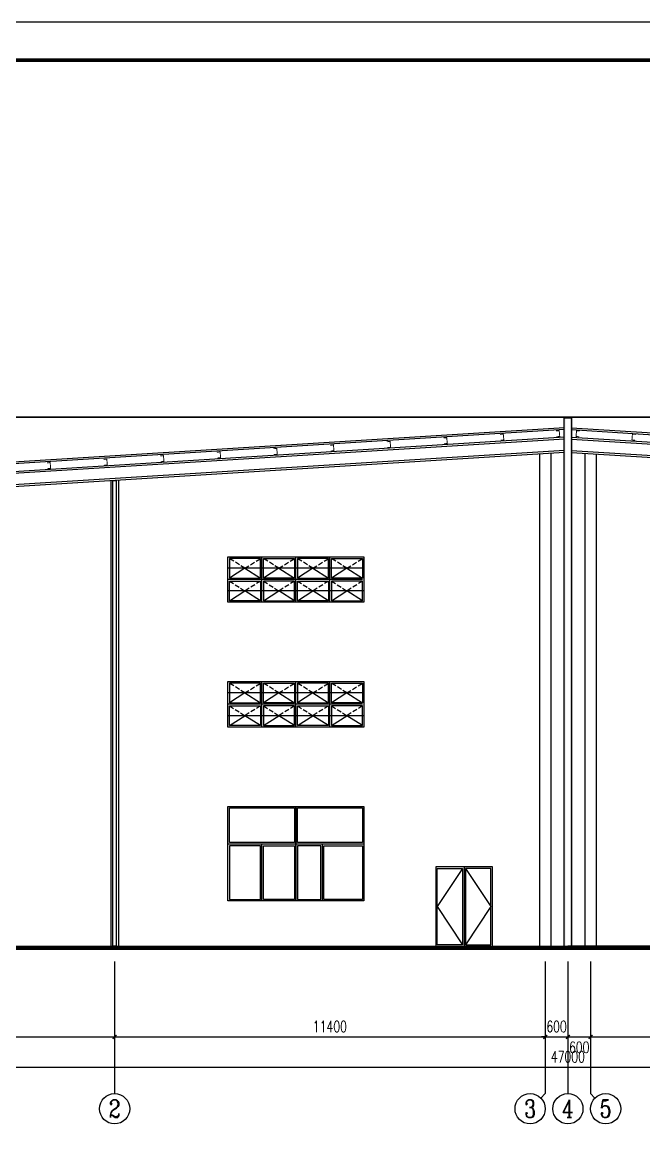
# Model space of a CAD drawing. Extents: x 4267484 to 4395158, y -674551 to -235742.
# Drawn here: x 4327353 to 4343806, y -644614 to -615151 of the extents above; entities that cross this region are included whole.
import ezdxf
from ezdxf.enums import TextEntityAlignment as Align

# ---------------------------------------------------------------- set-up
doc = ezdxf.new("R2010")
doc.units = 0
doc.header["$LTSCALE"] = 1000
doc.header["$MEASUREMENT"] = 0
doc.linetypes.add('DASH', pattern=[0.35, 0.25, -0.1])
doc.layers.get('0').update_dxf_attribs({"linetype": 'CONTINUOUS'})
doc.layers.get('Defpoints').update_dxf_attribs({"linetype": 'CONTINUOUS'})
doc.layers.add('_0', color=7, linetype='CONTINUOUS', lineweight=25)
for name, color, linetype in [('AXIS', 3, 'CONTINUOUS'), ('AXIS_TEXT', 7, 'CONTINUOUS'), ('PUB_HATCH', 8, 'CONTINUOUS'), ('PUB_TITLE', 4, 'CONTINUOUS'), ('PUB_WALL', 9, 'CONTINUOUS'), ('STAIR', 5, 'CONTINUOUS'), ('WALL', 2, 'CONTINUOUS'), ('WALL-MOVE', 6, 'CONTINUOUS'), ('WINDOW', 4, 'CONTINUOUS')]:
    doc.layers.add(name, color=color, linetype=linetype)
doc.styles.add('_TCH_AXIS', font='COMPLEX', dxfattribs={"bigfont": 'GBCBIG'})
doc.styles.add('_TCH_DIM_T3', font='SIMPLEX', dxfattribs={"width": 0.705882, "bigfont": 'GBCBIG'})
doc.styles.add('COMPLEX', font='COMPLEX')
doc.dimstyles.new('_TCH_ARCH&&100', dxfattribs={"dimtxt": 297.5, "dimasz": 100, "dimexe": 250, "dimexo": 300, "dimgap": 126.25, "dimtad": 1, "dimdec": 0, "dimzin": 0, "dimdsep": 46, "dimtxsty": '_TCH_DIM_T3', "dimblk": 'ARCHTICK', "dimcen": 0.09, "dimclrt": 7, "dimazin": 2, "dimtfac": 1, "dimtdec": 0, "dimtix": 1, "dimtmove": 2, "dimatfit": 3, "dimfxl": 0, "dimtolj": 1, "dimtzin": 0, "dimarcsym": 0})

# ---------------------------------------------------------------- blocks, each defined once
blk = doc.blocks.new('_ArchTick')
at = {"color": 0, "linetype": 'ByBlock', "const_width": 0.4}
blk.add_lwpolyline([(-0.5, -0.5), (0.5, 0.5)], dxfattribs=at)
blk = doc.blocks.new('*D37')
at = {"layer": 'AXIS', "color": 0, "lineweight": -2}
for p, q in [((4318298, -640300), (4318298, -642250)), ((4329798, -640300), (4329798, -642250)), ((4318298, -642000), (4329798, -642000))]:
    blk.add_line(p, q, dxfattribs=at)
at = {"layer": 'Defpoints', "color": 0}
for p in [(4318298, -640000), (4329798, -640000), (4329798, -642000)]:
    blk.add_point(p, dxfattribs=at)
at = {"layer": 'AXIS', "color": 0, "lineweight": -2, "xscale": 100, "yscale": 100, "zscale": 100, "rotation": 180}
blk.add_blockref('_ArchTick', (4318298, -642000), dxfattribs=at)
at = {"layer": 'AXIS', "color": 0, "lineweight": -2, "xscale": 100, "yscale": 100, "zscale": 100}
blk.add_blockref('_ArchTick', (4329798, -642000), dxfattribs=at)
at = {"layer": 'AXIS', "color": 7, "insert": (4324048, -641725), "char_height": 297.5, "attachment_point": 5, "style": '_TCH_DIM_T3'}
blk.add_mtext('\\A1;11500', dxfattribs=at)
blk = doc.blocks.new('*D38')
at = {"layer": 'AXIS', "color": 0, "lineweight": -2}
for p, q in [((4329798, -640300), (4329798, -642250)), ((4341198, -640300), (4341198, -642250)), ((4329798, -642000), (4341198, -642000))]:
    blk.add_line(p, q, dxfattribs=at)
at = {"layer": 'Defpoints', "color": 0}
for p in [(4329798, -640000), (4341198, -640000), (4341198, -642000)]:
    blk.add_point(p, dxfattribs=at)
at = {"layer": 'AXIS', "color": 0, "lineweight": -2, "xscale": 100, "yscale": 100, "zscale": 100, "rotation": 180}
blk.add_blockref('_ArchTick', (4329798, -642000), dxfattribs=at)
at = {"layer": 'AXIS', "color": 0, "lineweight": -2, "xscale": 100, "yscale": 100, "zscale": 100}
blk.add_blockref('_ArchTick', (4341198, -642000), dxfattribs=at)
at = {"layer": 'AXIS', "color": 7, "insert": (4335498, -641725), "char_height": 297.5, "attachment_point": 5, "style": '_TCH_DIM_T3'}
blk.add_mtext('\\A1;11400', dxfattribs=at)
blk = doc.blocks.new('*D39')
at = {"layer": 'AXIS', "color": 0, "lineweight": -2}
for p, q in [((4341198, -640300), (4341198, -642250)), ((4341798, -640300), (4341798, -642250)), ((4341198, -642000), (4341098, -642000)), ((4341198, -642000), (4341798, -642000)), ((4341798, -642000), (4341898, -642000))]:
    blk.add_line(p, q, dxfattribs=at)
at = {"layer": 'Defpoints', "color": 0}
for p in [(4341198, -640000), (4341798, -640000), (4341798, -642000)]:
    blk.add_point(p, dxfattribs=at)
at = {"layer": 'AXIS', "color": 0, "lineweight": -2, "xscale": 100, "yscale": 100, "zscale": 100}
blk.add_blockref('_ArchTick', (4341198, -642000), dxfattribs=at)
at = {"layer": 'AXIS', "color": 0, "lineweight": -2, "xscale": 100, "yscale": 100, "zscale": 100, "rotation": 180}
blk.add_blockref('_ArchTick', (4341798, -642000), dxfattribs=at)
at = {"layer": 'AXIS', "color": 7, "insert": (4341498, -641725), "char_height": 297.5, "attachment_point": 5, "style": '_TCH_DIM_T3'}
blk.add_mtext('\\A1;600', dxfattribs=at)
blk = doc.blocks.new('*D40')
at = {"layer": 'AXIS', "color": 0, "lineweight": -2}
for p, q in [((4341798, -640300), (4341798, -642250)), ((4342398, -640300), (4342398, -642250)), ((4341798, -642000), (4342398, -642000))]:
    blk.add_line(p, q, dxfattribs=at)
at = {"layer": 'Defpoints', "color": 0}
for p in [(4341798, -640000), (4342398, -640000), (4342398, -642000)]:
    blk.add_point(p, dxfattribs=at)
at = {"layer": 'AXIS', "color": 0, "lineweight": -2, "xscale": 100, "yscale": 100, "zscale": 100, "rotation": 180}
blk.add_blockref('_ArchTick', (4341798, -642000), dxfattribs=at)
at = {"layer": 'AXIS', "color": 0, "lineweight": -2, "xscale": 100, "yscale": 100, "zscale": 100}
blk.add_blockref('_ArchTick', (4342398, -642000), dxfattribs=at)
at = {"layer": 'AXIS', "color": 7, "insert": (4342098, -642275), "char_height": 297.5, "attachment_point": 5, "style": '_TCH_DIM_T3'}
blk.add_mtext('\\A1;600', dxfattribs=at)
blk = doc.blocks.new('*D41')
at = {"layer": 'AXIS', "color": 0, "lineweight": -2}
for p, q in [((4342398, -640300), (4342398, -642250)), ((4353798, -640300), (4353798, -642250)), ((4342398, -642000), (4353798, -642000))]:
    blk.add_line(p, q, dxfattribs=at)
at = {"layer": 'Defpoints', "color": 0}
for p in [(4342398, -640000), (4353798, -640000), (4353798, -642000)]:
    blk.add_point(p, dxfattribs=at)
at = {"layer": 'AXIS', "color": 0, "lineweight": -2, "xscale": 100, "yscale": 100, "zscale": 100, "rotation": 180}
blk.add_blockref('_ArchTick', (4342398, -642000), dxfattribs=at)
at = {"layer": 'AXIS', "color": 0, "lineweight": -2, "xscale": 100, "yscale": 100, "zscale": 100}
blk.add_blockref('_ArchTick', (4353798, -642000), dxfattribs=at)
at = {"layer": 'AXIS', "color": 7, "insert": (4348098, -641725), "char_height": 297.5, "attachment_point": 5, "style": '_TCH_DIM_T3'}
blk.add_mtext('\\A1;11400', dxfattribs=at)
blk = doc.blocks.new('*D43')
at = {"layer": 'AXIS', "color": 0, "lineweight": -2}
for p, q in [((4318298, -640300), (4318298, -643050)), ((4365298, -640300), (4365298, -643050)), ((4318298, -642800), (4365298, -642800))]:
    blk.add_line(p, q, dxfattribs=at)
at = {"layer": 'Defpoints', "color": 0}
for p in [(4318298, -640000), (4365298, -640000), (4365298, -642800)]:
    blk.add_point(p, dxfattribs=at)
at = {"layer": 'AXIS', "color": 0, "lineweight": -2, "xscale": 100, "yscale": 100, "zscale": 100, "rotation": 180}
blk.add_blockref('_ArchTick', (4318298, -642800), dxfattribs=at)
at = {"layer": 'AXIS', "color": 0, "lineweight": -2, "xscale": 100, "yscale": 100, "zscale": 100}
blk.add_blockref('_ArchTick', (4365298, -642800), dxfattribs=at)
at = {"layer": 'AXIS', "color": 7, "insert": (4341798, -642525), "char_height": 297.5, "attachment_point": 5, "style": '_TCH_DIM_T3'}
blk.add_mtext('\\A1;47000', dxfattribs=at)
blk = doc.blocks.new('C-3015')
at = {"layer": 'PUB_HATCH', "linetype": 'DASH', "ltscale": 0.5}
for p, q in [((733687, 126065), (733277, 126325)), ((733687, 126065), (734097, 126325)), ((734587, 126065), (734177, 126325)), ((734587, 126065), (734997, 126325)), ((735487, 126065), (735077, 126325)), ((735487, 126065), (735897, 126325)), ((736387, 126065), (735977, 126325)), ((736387, 126065), (736797, 126325)), ((733277, 125725), (733687, 125465)), ((734097, 125725), (733687, 125465)), ((734177, 125725), (734587, 125465)), ((734997, 125725), (734587, 125465)), ((735077, 125725), (735487, 125465)), ((735897, 125725), (735487, 125465)), ((735977, 125725), (736387, 125465)), ((736797, 125725), (736387, 125465))]:
    blk.add_line(p, q, dxfattribs=at)
at = {"layer": 'PUB_HATCH'}
for p, q in [((736837, 126065), (733237, 126065)), ((733687, 126065), (733277, 125805)), ((733687, 126065), (734097, 125805)), ((734587, 126065), (734177, 125805)), ((734587, 126065), (734997, 125805)), ((735487, 126065), (735077, 125805)), ((735487, 126065), (735897, 125805)), ((736387, 126065), (735977, 125805)), ((736387, 126065), (736797, 125805)), ((736837, 125465), (733237, 125465)), ((733277, 125205), (733687, 125465)), ((734097, 125205), (733687, 125465)), ((734177, 125205), (734587, 125465)), ((734997, 125205), (734587, 125465)), ((735077, 125205), (735487, 125465)), ((735897, 125205), (735487, 125465)), ((735977, 125205), (736387, 125465)), ((736797, 125205), (736387, 125465))]:
    blk.add_line(p, q, dxfattribs=at)
at = {"layer": 'WINDOW', "color": 160}
for p, q in [((734137, 125165), (734137, 126365)), ((735037, 125165), (735037, 126365)), ((735937, 125165), (735937, 126365)), ((736797, 125765), (733237, 125765))]:
    blk.add_line(p, q, dxfattribs=at)
for points in [[(733237, 126365), (736837, 126365), (736837, 125165), (733237, 125165)], [(734097, 126325), (733277, 126325), (733277, 125805), (734097, 125805)], [(734177, 126325), (734997, 126325), (734997, 125805), (734177, 125805)], [(735897, 126325), (735077, 126325), (735077, 125805), (735897, 125805)], [(735977, 126325), (736797, 126325), (736797, 125805), (735977, 125805)], [(734097, 125205), (733277, 125205), (733277, 125725), (734097, 125725)], [(734177, 125205), (734997, 125205), (734997, 125725), (734177, 125725)], [(735897, 125205), (735077, 125205), (735077, 125725), (735897, 125725)], [(735977, 125205), (736797, 125205), (736797, 125725), (735977, 125725)]]:
    blk.add_lwpolyline(points, close=True, dxfattribs=at)
blk = doc.blocks.new('_AXISO')
blk.add_circle((0, 0), 0.5)
at = {"layer": 'AXIS_TEXT', "style": 'COMPLEX', "width": 1.041667}
blk.add_attdef('A', text='', height=0.56, dxfattribs=at).set_placement((-0.25, -0.28), (0.25, -0.28), align=Align.FIT)

msp = doc.modelspace()

# ---------------------------------------------------------------- hatches: boundary and pattern name
for points in [[(4340078.2, -626072.7, 0.4142136), (4340067.3, -626063.7), (4340012.6, -626068.7, -0.4142136), (4340001.7, -626059.7), (4340001.2, -626054.7, -0.4142136), (4340010.3, -626043.8), (4340090, -626036.5, -0.4142136), (4340100.8, -626045.6), (4340115.4, -626204.9, -0.4142136), (4340106.4, -626215.8), (4340026.7, -626223.1, -0.4142136), (4340015.9, -626214), (4340015.4, -626209, -0.4142136), (4340024.4, -626198.2), (4340079.2, -626193.1, 0.4142136), (4340088.3, -626182.3)], [(4341557.9, -625980.6, 0.4142136), (4341547, -625971.5), (4341492.2, -625976.5, -0.4142136), (4341481.4, -625967.5), (4341480.9, -625962.5, -0.4142136), (4341490, -625951.6), (4341569.6, -625944.3, -0.4142136), (4341580.5, -625953.4), (4341595.1, -626112.7, -0.4142136), (4341586.1, -626123.6), (4341506.4, -626130.9, -0.4142136), (4341495.5, -626121.9), (4341495.1, -626116.9, -0.4142136), (4341504.1, -626106), (4341558.9, -626101, 0.4142136), (4341567.9, -626090.1)], [(4342038.1, -625980.6, -0.4142136), (4342048.9, -625971.5), (4342103.7, -625976.5, 0.4142136), (4342114.6, -625967.5), (4342115, -625962.5, 0.4142136), (4342106, -625951.6), (4342026.3, -625944.3, 0.4142136), (4342015.4, -625953.4), (4342000.8, -626112.7, 0.4142136), (4342009.9, -626123.6), (4342089.5, -626130.9, 0.4142136), (4342100.4, -626121.9), (4342100.9, -626116.9, 0.4142136), (4342091.8, -626106), (4342037, -626101, -0.4142136), (4342028, -626090.1)], [(4343517.7, -626072.7, -0.4142136), (4343528.6, -626063.7), (4343583.4, -626068.7, 0.4142136), (4343594.2, -626059.7), (4343594.7, -626054.7, 0.4142136), (4343585.7, -626043.8), (4343506, -626036.5, 0.4142136), (4343495.1, -626045.6), (4343480.5, -626204.9, 0.4142136), (4343489.5, -626215.8), (4343569.2, -626223.1, 0.4142136), (4343580.1, -626214), (4343580.5, -626209, 0.4142136), (4343571.5, -626198.2), (4343516.7, -626193.1, -0.4142136), (4343507.7, -626182.3)], [(4335580.9, -626358.2, 0.4142136), (4335570, -626349.2), (4335515.2, -626354.2, -0.4142136), (4335504.3, -626345.2), (4335503.9, -626340.2, -0.4142136), (4335512.9, -626329.3), (4335592.6, -626322, -0.4142136), (4335603.5, -626331.1), (4335618.1, -626490.4, -0.4142136), (4335609, -626501.3), (4335529.4, -626508.6, -0.4142136), (4335518.5, -626499.5), (4335518.1, -626494.5, -0.4142136), (4335527.1, -626483.7), (4335581.9, -626478.6, 0.4142136), (4335590.9, -626467.8)], [(4337080.9, -626266, 0.4142136), (4337070, -626256.9), (4337015.2, -626262, -0.4142136), (4337004.3, -626252.9), (4337003.9, -626247.9, -0.4142136), (4337012.9, -626237.1), (4337092.6, -626229.8, -0.4142136), (4337103.5, -626238.8), (4337118.1, -626398.1, -0.4142136), (4337109, -626409), (4337029.4, -626416.3, -0.4142136), (4337018.5, -626407.3), (4337018.1, -626402.3, -0.4142136), (4337027.1, -626391.4), (4337081.9, -626386.4, 0.4142136), (4337090.9, -626375.5)], [(4338580.9, -626166, 0.4142136), (4338570, -626157), (4338515.2, -626162, -0.4142136), (4338504.3, -626152.9), (4338503.9, -626148, -0.4142136), (4338512.9, -626137.1), (4338592.6, -626129.8, -0.4142136), (4338603.5, -626138.8), (4338618.1, -626298.2, -0.4142136), (4338609, -626309), (4338529.4, -626316.3, -0.4142136), (4338518.5, -626307.3), (4338518.1, -626302.3, -0.4142136), (4338527.1, -626291.4), (4338581.9, -626286.4, 0.4142136), (4338590.9, -626275.5)], [(4331080.9, -626640.4, 0.4142136), (4331070, -626631.4), (4331015.2, -626636.4, -0.4142136), (4331004.3, -626627.4), (4331003.9, -626622.4, -0.4142136), (4331012.9, -626611.5), (4331092.6, -626604.2, -0.4142136), (4331103.5, -626613.3), (4331118.1, -626772.6, -0.4142136), (4331109, -626783.5), (4331029.4, -626790.8, -0.4142136), (4331018.5, -626781.7), (4331018.1, -626776.7, -0.4142136), (4331027.1, -626765.9), (4331081.9, -626760.8, 0.4142136), (4331090.9, -626750)], [(4332580.9, -626543.2, 0.4142136), (4332570, -626534.1), (4332515.2, -626539.1, -0.4142136), (4332504.3, -626530.1), (4332503.9, -626525.1, -0.4142136), (4332512.9, -626514.2), (4332592.6, -626506.9, -0.4142136), (4332603.5, -626516), (4332618.1, -626675.3, -0.4142136), (4332609, -626686.2), (4332529.4, -626693.5, -0.4142136), (4332518.5, -626684.5), (4332518.1, -626679.5, -0.4142136), (4332527.1, -626668.6), (4332581.9, -626663.6, 0.4142136), (4332590.9, -626652.7)], [(4334080.9, -626451.2, 0.4142136), (4334070, -626442.2), (4334015.2, -626447.2, -0.4142136), (4334004.3, -626438.1), (4334003.9, -626433.2, -0.4142136), (4334012.9, -626422.3), (4334092.6, -626415, -0.4142136), (4334103.5, -626424), (4334118.1, -626583.4, -0.4142136), (4334109, -626594.2), (4334029.4, -626601.5, -0.4142136), (4334018.5, -626592.5), (4334018.1, -626587.5, -0.4142136), (4334027.1, -626576.6), (4334081.9, -626571.6, 0.4142136), (4334090.9, -626560.7)], [(4328080.9, -626825.1, 0.4142136), (4328070, -626816.1), (4328015.2, -626821.1, -0.4142136), (4328004.3, -626812.1), (4328003.9, -626807.1, -0.4142136), (4328012.9, -626796.2), (4328092.6, -626788.9, -0.4142136), (4328103.5, -626797.9), (4328118.1, -626957.3, -0.4142136), (4328109, -626968.1), (4328029.4, -626975.5, -0.4142136), (4328018.5, -626966.4), (4328018.1, -626961.4, -0.4142136), (4328027.1, -626950.6), (4328081.9, -626945.5, 0.4142136), (4328090.9, -626934.7)], [(4329580.9, -626734.1, 0.4142136), (4329570, -626725), (4329515.2, -626730, -0.4142136), (4329504.3, -626721), (4329503.9, -626716, -0.4142136), (4329512.9, -626705.2), (4329592.6, -626697.8, -0.4142136), (4329603.5, -626706.9), (4329618.1, -626866.2, -0.4142136), (4329609, -626877.1), (4329529.4, -626884.4, -0.4142136), (4329518.5, -626875.4), (4329518.1, -626870.4, -0.4142136), (4329527.1, -626859.5), (4329581.9, -626854.5, 0.4142136), (4329590.9, -626843.6)]]:
    msp.add_hatch(color=256).paths.add_polyline_path(points)
at = {"layer": 'PUB_WALL'}
for color, points in [(0, [(4341690.3, -625598.8), (4341690.3, -639649.3), (4341730.3, -639649.3), (4341730.3, -625598.8)]), (0, [(4341890.3, -625598.8), (4341690.3, -625598.8), (4341690.3, -625638.8), (4341890.3, -625638.8)]), (0, [(4341890.3, -625598.8), (4341890.3, -639649.3), (4341850.3, -639649.3), (4341850.3, -625598.8)]), (256, [(4329748, -639599.3), (4329748, -627276), (4329768, -627276), (4329768, -639599.3)]), (256, [(4329748, -627276), (4329848, -627276), (4329848, -627296), (4329748, -627296)]), (256, [(4329848, -639599.3), (4329848, -627276), (4329828, -627276), (4329828, -639599.3)]), (256, [(4329748, -639599.3), (4329848, -639599.3), (4329848, -639579.3), (4329748, -639579.3)]), (0, [(4341890.3, -639649.3), (4341690.3, -639649.3), (4341690.3, -639609.3), (4341890.3, -639609.3)])]:
    msp.add_hatch(color=color, dxfattribs=at).paths.add_polyline_path(points)

# ---------------------------------------------------------------- linework, layer by layer
at = {"color": 0}
for p, q in [((4329698, -627282.2), (4329698, -639649.3)), ((4329898, -627269.7), (4329898, -639649.3))]:
    msp.add_line(p, q, dxfattribs=at)
at = {"const_width": 100}
for points in [[(4312369.9, -639849.3), (4318168, -639849.3), (4318168, -639649.3), (4341798, -639649.3)], [(4371226, -639849.3), (4365428, -639849.3), (4365428, -639649.3), (4341798, -639649.3)]]:
    msp.add_lwpolyline(points, dxfattribs=at)
for points in [[(4312369.9, -639799.3), (4318118, -639799.3), (4318118, -639599.3), (4341798, -639599.3)], [(4371226, -639799.3), (4365478, -639799.3), (4365478, -639599.3), (4341798, -639599.3)]]:
    msp.add_lwpolyline(points)
at = {"layer": '_0', "color": 0}
for p, q in [((4317998, -625599.3), (4341705.6, -625598.7)), ((4365598, -625599.3), (4341890.3, -625598.7))]:
    msp.add_line(p, q, dxfattribs=at)
at = {"layer": '_0'}
for points in [[(4341048, -626573.6), (4341048, -639599.3)], [(4341348, -626554.8), (4341348, -639599.3)], [(4342248, -626554.8), (4342248, -639599.3)], [(4342548, -626573.6), (4342548, -639599.3)]]:
    msp.add_lwpolyline(points, dxfattribs=at)
at = {"layer": 'AXIS', "color": 0}
for p, q in [((4329798, -639999.9), (4329798, -643499.9)), ((4341198, -639999.9), (4341198, -643499.9)), ((4341798, -639999.9), (4341798, -643499.9)), ((4342398, -639999.9), (4342398, -643499.9)), ((4341080.8, -643617), (4341198, -643499.9)), ((4342515.1, -643617), (4342398, -643499.9))]:
    msp.add_line(p, q, dxfattribs=at)
at = {"layer": 'PUB_TITLE', "color": 4}
msp.add_lwpolyline([(4301057.7, -674551), (4385157.7, -674551), (4385157.7, -615151), (4301057.7, -615151)], close=True, dxfattribs=at)
at = {"layer": 'PUB_TITLE', "color": 4, "const_width": 100}
msp.add_lwpolyline([(4303557.7, -673551), (4384157.7, -673551), (4384157.7, -616151), (4303557.7, -616151)], close=True, dxfattribs=at)
at = {"layer": 'STAIR', "color": 5}
for p, q in [((4341705.6, -625599.3), (4317998, -625598.8)), ((4341890.3, -625599.3), (4365598, -625598.8)), ((4341705.6, -625879.4), (4318578, -627320)), ((4341705.6, -625929.6), (4318578, -627370.3)), ((4341890.3, -625879.4), (4365018, -627320)), ((4341890.3, -625929.6), (4365018, -627370.3)), ((4341705.6, -626130.3), (4318298, -627599.3)), ((4341705.6, -626180.6), (4318348, -627644.5)), ((4341890.3, -626130.3), (4365298, -627599.3)), ((4341890.3, -626180.6), (4365248, -627644.5)), ((4341705.6, -626482.3), (4318488.4, -627932)), ((4341705.6, -626532.5), (4318490.9, -627982)), ((4341890.3, -626482.3), (4365107.6, -627932)), ((4341890.3, -626532.5), (4365105.1, -627982))]:
    msp.add_line(p, q, dxfattribs=at)
at = {"layer": 'WALL', "color": 0}
for p, q in [((4341690.3, -625598.8), (4341690.3, -639649.3)), ((4341890.3, -625598.8), (4341690.3, -625598.8)), ((4341890.3, -625598.8), (4341890.3, -639649.3)), ((4341890.3, -639649.3), (4341690.3, -639649.3))]:
    msp.add_line(p, q, dxfattribs=at)
at = {"layer": 'WALL-MOVE'}
for p, q in [((4329748, -639599.3), (4329748, -627276)), ((4329748, -627276), (4329848, -627276)), ((4329848, -639599.3), (4329848, -627276)), ((4329748, -639599.3), (4329848, -639599.3))]:
    msp.add_line(p, q, dxfattribs=at)
at = {"layer": 'WINDOW', "color": 160}
for p, q in [((4334598, -636899.3), (4332798, -636899.3)), ((4333698, -638399.3), (4333698, -636899.3)), ((4336398, -636899.3), (4334598, -636899.3)), ((4335298, -638399.3), (4335298, -636899.3))]:
    msp.add_line(p, q, dxfattribs=at)
at = {"layer": 'WINDOW'}
msp.add_line((4339048, -637499.3), (4339048, -639599.3), dxfattribs=at)
msp.add_line((4339048, -637499.3), (4339048, -639599.3), dxfattribs=at)
at = {"layer": 'WINDOW', "color": 160}
for points in [[(4332798, -635899.3), (4334598, -635899.3), (4334598, -638399.3), (4332798, -638399.3)], [(4332838, -635939.3), (4334558, -635939.3), (4334558, -636859.3), (4332838, -636859.3)], [(4334598, -635899.3), (4336398, -635899.3), (4336398, -638399.3), (4334598, -638399.3)], [(4334638, -635939.3), (4336358, -635939.3), (4336358, -636859.3), (4334638, -636859.3)], [(4333658, -636939.3), (4332838, -636939.3), (4332838, -638359.3), (4333658, -638359.3)], [(4333738, -636939.3), (4334558, -636939.3), (4334558, -638359.3), (4333738, -638359.3)], [(4335258, -636939.3), (4334638, -636939.3), (4334638, -638359.3), (4335258, -638359.3)], [(4335338, -636939.3), (4336358, -636939.3), (4336358, -638359.3), (4335338, -638359.3)]]:
    msp.add_lwpolyline(points, close=True, dxfattribs=at)
at = {"layer": 'WINDOW'}
for points in [[(4339798, -639599.3), (4339798, -637499.3), (4338298, -637499.3), (4338298, -639599.3)], [(4339008, -637539.3), (4338338, -638549.3), (4339008, -639559.3)], [(4339088, -637539.3), (4339758, -638549.3), (4339088, -639559.3)]]:
    msp.add_lwpolyline(points, dxfattribs=at)
for points in [[(4338338, -637539.3), (4339008, -637539.3), (4339008, -639559.3), (4338338, -639559.3)], [(4339758, -637539.3), (4339088, -637539.3), (4339088, -639559.3), (4339758, -639559.3)]]:
    msp.add_lwpolyline(points, close=True, dxfattribs=at)

# ---------------------------------------------------------------- block references
for p in [(3599561.3, -755663.9), (3599561.3, -758963.9)]:
    msp.add_blockref('C-3015', p)
at = {"layer": 'AXIS', "color": 0}
ref = msp.add_blockref('_AXISO', (4329798, -643899.9), dxfattribs=dict(at, xscale=800, yscale=800, zscale=800))
ref.add_attrib('A', '2', dxfattribs={"layer": 'AXIS_TEXT', "color": 0, "height": 465.9, "style": '_TCH_AXIS'}).set_placement((4329642.7, -644132.8), (4329953.3, -644132.8), align=Align.FIT)
ref = msp.add_blockref('_AXISO', (4340798, -643899.9), dxfattribs=dict(at, xscale=800, yscale=800, zscale=800))
ref.add_attrib('A', '3', dxfattribs={"layer": 'AXIS_TEXT', "color": 0, "height": 465.9, "style": '_TCH_AXIS'}).set_placement((4340642.7, -644132.8), (4340953.3, -644132.8), align=Align.FIT)
ref = msp.add_blockref('_AXISO', (4341798, -643899.9), dxfattribs=dict(at, xscale=800, yscale=800, zscale=800))
ref.add_attrib('A', '4', dxfattribs={"layer": 'AXIS_TEXT', "color": 0, "height": 465.9, "style": '_TCH_AXIS', "width": 0.875}).set_placement((4341642.7, -644132.8), (4341953.3, -644132.8), align=Align.FIT)
ref = msp.add_blockref('_AXISO', (4342798, -643899.9), dxfattribs=dict(at, xscale=800, yscale=800, zscale=800))
ref.add_attrib('A', '5', dxfattribs={"layer": 'AXIS_TEXT', "color": 0, "height": 465.9, "style": '_TCH_AXIS'}).set_placement((4342642.7, -644132.8), (4342953.3, -644132.8), align=Align.FIT)

# ---------------------------------------------------------------- dimensions: what is measured, and where the dimension line sits
for p1, p2, distance, picture, middle in [((4318298, -639999.9), (4329798, -639999.9), -2000, '*D37', (4324048, -641724.9)), ((4318298, -639999.9), (4365298, -639999.9), -2800, '*D43', (4341798, -642524.9)), ((4329798, -639999.9), (4341198, -639999.9), -2000, '*D38', (4335498, -641724.9)), ((4341198, -639999.9), (4341798, -639999.9), -2000, '*D39', (4341498, -641724.9)), ((4342398, -639999.9), (4353798, -639999.9), -2000, '*D41', (4348098, -641724.9))]:
    dim = msp.add_aligned_dim(p1=p1, p2=p2, distance=distance, dimstyle='_TCH_ARCH&&100', dxfattribs=at)
    dim.commit()
    dim.dimension.update_dxf_attribs({"geometry": picture, "text_midpoint": middle})
dim = msp.add_linear_dim(base=(4342398, -641999.9), p1=(4341798, -639999.9), p2=(4342398, -639999.9), angle=360, dimstyle='_TCH_ARCH&&100', dxfattribs=at)
dim.commit()
dim.dimension.update_dxf_attribs({"geometry": '*D40', "text_midpoint": (4342098, -642274.9), "dimtype": 129})

doc.saveas('drawing.dxf')
